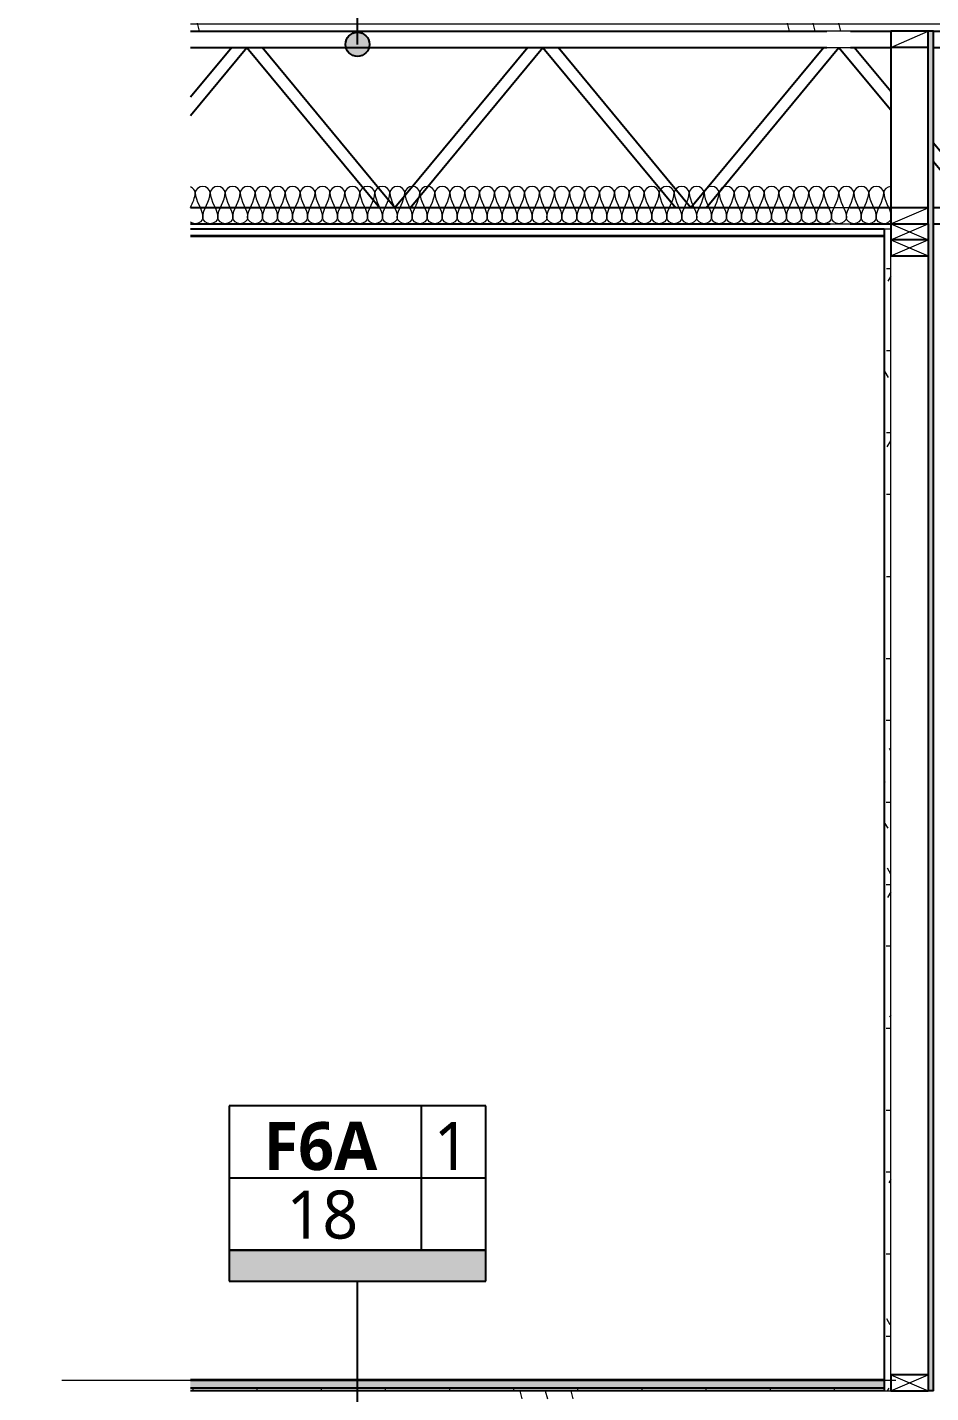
# Model space of a CAD drawing. Header units: inches. Extents: x 6 to 8416, y -388 to 6104.
# Drawn here: x 2181.4 to 2265.9, y 5603.6 to 5731.2 of the extents above; entities that cross this region are included whole.
import ezdxf

# ---------------------------------------------------------------- set-up
doc = ezdxf.new("R2010")
doc.units = ezdxf.units.IN
doc.header["$MEASUREMENT"] = 0
doc.linetypes.add('Center 1_2_', pattern=[42, 24, -6, 6, -6])
for name, color, linetype, lineweight in [('A-DETL', 90, 'Continuous', 13), ('A-DETL-GENF', 92, 'Continuous', 13), ('A-FLOR', 192, 'Continuous', 18), ('A-FLOR-IDEN', 11, 'Continuous', 25), ('A-FLOR-LEVL', 51, 'Continuous', 13), ('A-FLOR-MCUT', 51, 'Continuous', 25), ('A-FLOR-PATT', 8, 'Continuous', 35), ('A-ROOM', 32, 'Continuous', 13)]:
    doc.layers.add(name, color=color, linetype=linetype, lineweight=lineweight)
doc.styles.add('Open Sans_3', font='OpenSans-Regular.ttf', dxfattribs={"height": 4.5})
doc.styles.add('Open Sans_B', font='OpenSans-Bold.ttf', dxfattribs={"height": 4.5})
pattern_1 = [(0, (2370.89, 5497.5), (0, 60), [60, 0, 0, 0]), (284.036, (2411.69, 5509.5), (59.99915, -180.0005), [12.369, -235.017]), (284.036, (2409.29, 5509.5), (59.99915, -180.0005), [12.369, -235.017]), (284.036, (2406.89, 5509.5), (59.99915, -180.0005), [12.369, -235.017]), (284.036, (2375.69, 5521.5), (59.99915, -180.0005), [12.369, -235.017]), (284.036, (2373.29, 5521.5), (59.99915, -180.0005), [12.369, -235.017]), (284.036, (2370.89, 5521.5), (59.99915, -180.0005), [12.369, -235.017]), (284.036, (2393.69, 5533.5), (59.99915, -180.0005), [12.369, -235.017]), (284.036, (2391.29, 5533.5), (59.99915, -180.0005), [12.369, -235.017]), (284.036, (2388.89, 5533.5), (59.99915, -180.0005), [12.369, -235.017]), (284.036, (2411.69, 5545.5), (59.99915, -180.0005), [12.369, -235.017]), (284.036, (2409.29, 5545.5), (59.99915, -180.0005), [12.369, -235.017]), (284.036, (2406.89, 5545.5), (59.99915, -180.0005), [12.369, -235.017]), (284.036, (2375.69, 5557.5), (59.99915, -180.0005), [12.369, -235.017]), (284.036, (2373.29, 5557.5), (59.99915, -180.0005), [12.369, -235.017]), (284.036, (2370.89, 5557.5), (59.99915, -180.0005), [12.369, -235.017]), (0, (2370.89, 5503.5), (0, 60), [60, 0, 0, 0]), (0, (2370.89, 5509.5), (0, 60), [60, 0, 0, 0]), (0, (2370.89, 5515.5), (0, 60), [60, 0, 0, 0]), (0, (2370.89, 5521.5), (0, 60), [60, 0, 0, 0]), (0, (2370.89, 5527.5), (0, 60), [60, 0, 0, 0]), (0, (2370.89, 5533.5), (0, 60), [60, 0, 0, 0]), (0, (2370.89, 5539.5), (0, 60), [60, 0, 0, 0]), (0, (2370.89, 5545.5), (0, 60), [60, 0, 0, 0]), (0, (2370.89, 5551.5), (0, 60), [60, 0, 0, 0])]

# ---------------------------------------------------------------- blocks, each defined once
blk = doc.blocks.new('06 Medium Load Wood Joist-Side-AM - 18_-V53-WALL SECTION - BACK OF HOUSE')
at = {"layer": 'A-DETL-GENF', "lineweight": 25}
for p, q in [((-66.5, 5475.12), (-70.27, 5475.12)), ((-29.81, 5475.12), (-62.5, 5475.12)), ((-71.34, 5473.62), (-66.5, 5467.78)), ((-70.27, 5473.62), (-66.5, 5473.62)), ((-66.5, 5469.49), (-69.92, 5473.62)), ((-62.5, 5473.62), (-29.81, 5473.62)), ((-45.08, 5473.62), (-57.5, 5458.62)), ((-56.08, 5458.62), (-43.66, 5473.62)), ((-43.66, 5473.62), (-31.23, 5458.62)), ((-29.81, 5458.62), (-42.23, 5473.62)), ((-57.5, 5458.62), (-62.5, 5464.66)), ((-62.5, 5462.95), (-58.92, 5458.62)), ((-66.5, 5458.62), (-70.3, 5458.62)), ((-29.81, 5458.62), (-62.5, 5458.62)), ((-70.3, 5457.12), (-66.5, 5457.12)), ((-62.5, 5457.12), (-29.81, 5457.12))]:
    blk.add_line(p, q, dxfattribs=at)
blk = doc.blocks.new('06 Medium Load Wood Joist-Side-AM - 18_-20155751-WALL SECTION - BACK OF HOUSE')
at = {"layer": 'A-DETL-GENF', "lineweight": 25}
for p, q in [((10.58, 5475.12), (-29.81, 5475.12)), ((-17.39, 5473.62), (-29.81, 5458.62)), ((-29.81, 5473.62), (10.58, 5473.62)), ((-28.39, 5458.62), (-15.97, 5473.62)), ((-15.97, 5473.62), (-3.55, 5458.62)), ((-2.12, 5458.62), (-14.55, 5473.62)), ((10.3, 5473.62), (-2.12, 5458.62)), ((-0.7, 5458.62), (11.72, 5473.62)), ((10.9, 5458.62), (-29.81, 5458.62)), ((-29.81, 5457.12), (10.9, 5457.12))]:
    blk.add_line(p, q, dxfattribs=at)
blk = doc.blocks.new('06 Medium Load Wood Joist-Side-AM - 18_-V54-WALL SECTION - BACK OF HOUSE')
at = {"layer": 'A-DETL-GENF', "lineweight": 25}
for p, q in [((-112.87, 5475.12), (-132, 5475.12)), ((-128.14, 5473.62), (-132, 5468.96)), ((-132, 5467.25), (-126.72, 5473.62)), ((-132, 5473.62), (-112.87, 5473.62)), ((-126.72, 5473.62), (-114.3, 5458.62)), ((-112.87, 5458.62), (-125.3, 5473.62)), ((-112.87, 5458.62), (-132, 5458.62)), ((-132, 5457.12), (-112.87, 5457.12))]:
    blk.add_line(p, q, dxfattribs=at)
blk = doc.blocks.new('09 GypsumWallboardTypeX-Section-AM - 5_8_-20156579-WALL SECTION - BACK OF HOUSE')
at = {"layer": 'A-DETL-GENF'}
h = blk.add_hatch(dxfattribs=at)
h.set_pattern_fill('FP_25', color=256, style=0, pattern_type=2)
h.set_pattern_definition([(0, (42.242, 5497.5), (7.68, 1.92), [0.6336, -5.126, 0.6336, -5.126, -30.72]), (0, (42.242, 5497.5), (7.68, 1.92), [-11.52, 0.6336, -10.886, 0.6336, -5.126, -13.44]), (0, (42.242, 5497.5), (7.68, 1.92), [-28.8, 0.6336, -3.206, 0.6336, -8.966]), (120, (45.122, 5498.46), (-5.502769, 5.691075), [0.6336, -5.126, 0.6336, -5.126, -30.72]), (120, (45.122, 5498.46), (-5.502769, 5.691075), [-11.52, 0.6336, -10.886, 0.6336, -5.126, -13.44]), (120, (45.122, 5498.46), (-5.502769, 5.691075), [-28.8, 0.6336, -3.206, 0.6336, -8.966]), (240, (46.082, 5502.3), (-2.177231, -7.611075), [0.6336, -5.126, 0.6336, -5.126, -30.72]), (240, (46.082, 5502.3), (-2.177231, -7.611075), [-11.52, 0.6336, -10.886, 0.6336, -5.126, -13.44]), (240, (46.082, 5502.3), (-2.177231, -7.611075), [-28.8, 0.6336, -3.206, 0.6336, -8.966])])
h.paths.add_polyline_path([(-66.5, 5603.75), (-66.5, 5712.375), (-67.125, 5712.375), (-67.125, 5603.75)])
at = {"layer": 'A-DETL-GENF', "lineweight": 25}
blk.add_line((-67.125, 5712.375), (-67.125, 5603.75), dxfattribs=at)
at = {"layer": 'A-DETL-GENF'}
for p, q in [((-66.5, 5712.375), (-67.125, 5712.375)), ((-66.5, 5605.25), (-66.5, 5709.875)), ((-67.125, 5603.75), (-66.5, 5603.75))]:
    blk.add_line(p, q, dxfattribs=at)
blk = doc.blocks.new('06 Nominal Cut Lumber-Section-AM1 - 2x4 Section-9046868-WALL SECTION - BACK OF HOUSE')
at = {"layer": 'A-DETL-GENF', "lineweight": 25}
blk.add_line((-66.5, 5712.875), (-66.5, 5711.375), dxfattribs=at)
at = {"layer": 'A-DETL-GENF'}
for p, q in [((-66.5, 5711.375), (-63, 5712.875)), ((-66.5, 5712.875), (-63, 5711.375))]:
    blk.add_line(p, q, dxfattribs=at)
blk = doc.blocks.new('06 Nominal Cut Lumber-Section-AM1 - 2x4 Section-V80-WALL SECTION - BACK OF HOUSE')
at = {"layer": 'A-DETL-GENF', "lineweight": 25}
for p, q in [((-63, 5711.375), (-66.5, 5711.375)), ((-66.5, 5711.375), (-66.5, 5709.875)), ((-66.5, 5709.875), (-63, 5709.875))]:
    blk.add_line(p, q, dxfattribs=at)
at = {"layer": 'A-DETL-GENF'}
for p, q in [((-66.5, 5709.875), (-63, 5711.375)), ((-66.5, 5711.375), (-63, 5709.875))]:
    blk.add_line(p, q, dxfattribs=at)
blk = doc.blocks.new('06 Plywood-Wall Sheathing-Section-AM - 1_2_-20171540-WALL SECTION - BACK OF HOUSE')
at = {"layer": 'A-DETL-GENF'}
h = blk.add_hatch(dxfattribs=at)
h.set_pattern_fill('FP_30', color=256, style=0, pattern_type=2)
h.set_pattern_definition([(270, (-63.4, 5730.875), (2, 1e-16), [2, 0, 0, 0]), (270, (-63.4, 5730.875), (2, 1e-16), [-2, 0, 0, 0, 0]), (194.036, (-63, 5729.515), (-6.0000973, -1.9999233), [0.412, -7.834]), (194.036, (-63, 5729.595), (-6.0000973, -1.9999233), [0.412, -7.834]), (194.036, (-63, 5729.675), (-6.0000973, -1.9999233), [0.412, -7.834]), (194.036, (-62.6, 5730.715), (-6.0000973, -1.9999233), [0.412, -7.834]), (194.036, (-62.6, 5730.795), (-6.0000973, -1.9999233), [0.412, -7.834]), (194.036, (-62.6, 5730.875), (-6.0000973, -1.9999233), [0.412, -7.834]), (194.036, (-62.2, 5730.115), (-6.0000973, -1.9999233), [0.412, -7.834]), (194.036, (-62.2, 5730.195), (-6.0000973, -1.9999233), [0.412, -7.834]), (194.036, (-62.2, 5730.275), (-6.0000973, -1.9999233), [0.412, -7.834]), (194.036, (-61.8, 5729.515), (-6.0000973, -1.9999233), [0.412, -7.834]), (194.036, (-61.8, 5729.595), (-6.0000973, -1.9999233), [0.412, -7.834]), (194.036, (-61.8, 5729.675), (-6.0000973, -1.9999233), [0.412, -7.834]), (194.036, (-61.4, 5730.715), (-6.0000973, -1.9999233), [0.412, -7.834]), (194.036, (-61.4, 5730.795), (-6.0000973, -1.9999233), [0.412, -7.834]), (194.036, (-61.4, 5730.875), (-6.0000973, -1.9999233), [0.412, -7.834]), (270, (-63.2, 5730.875), (2, 1e-16), [2, 0, 0, 0]), (270, (-63.2, 5730.875), (2, 1e-16), [-2, 0, 0, 0, 0]), (270, (-63, 5730.875), (2, 1e-16), [2, 0, 0, 0]), (270, (-63, 5730.875), (2, 1e-16), [-2, 0, 0, 0, 0]), (270, (-62.8, 5730.875), (2, 1e-16), [2, 0, 0, 0]), (270, (-62.8, 5730.875), (2, 1e-16), [-2, 0, 0, 0, 0]), (270, (-62.6, 5730.875), (2, 1e-16), [2, 0, 0, 0]), (270, (-62.6, 5730.875), (2, 1e-16), [-2, 0, 0, 0, 0]), (270, (-62.4, 5730.875), (2, 1e-16), [2, 0, 0, 0]), (270, (-62.4, 5730.875), (2, 1e-16), [-2, 0, 0, 0, 0]), (270, (-62.2, 5730.875), (2, 1e-16), [2, 0, 0, 0]), (270, (-62.2, 5730.875), (2, 1e-16), [-2, 0, 0, 0, 0]), (270, (-62, 5730.875), (2, 1e-16), [2, 0, 0, 0]), (270, (-62, 5730.875), (2, 1e-16), [-2, 0, 0, 0, 0]), (270, (-61.8, 5730.875), (2, 1e-16), [2, 0, 0, 0]), (270, (-61.8, 5730.875), (2, 1e-16), [-2, 0, 0, 0, 0]), (270, (-61.6, 5730.875), (2, 1e-16), [2, 0, 0, 0]), (270, (-61.6, 5730.875), (2, 1e-16), [-2, 0, 0, 0, 0])])
h.paths.add_polyline_path([(-62.5, 5603.75), (-62.5, 5730.875), (-63, 5730.875), (-63, 5603.75)])
at = {"layer": 'A-DETL-GENF', "lineweight": 25}
for p, q in [((-62.5, 5730.875), (-63, 5730.875)), ((-62.5, 5603.75), (-62.5, 5730.875)), ((-63, 5712.875), (-63, 5603.75)), ((-62.5, 5603.75), (-63, 5603.75))]:
    blk.add_line(p, q, dxfattribs=at)
blk = doc.blocks.new('06 Nominal Cut Lumber-Blocking-Section-AM1 - 2x4 Blocking-19772213-WALL SECTION - BACK OF HOUSE')
at = {"layer": 'A-DETL-GENF', "lineweight": 25}
for p, q in [((-63, 5730.875), (-66.5, 5730.875)), ((-66.5, 5730.875), (-66.5, 5729.375)), ((-63, 5729.375), (-63, 5730.875))]:
    blk.add_line(p, q, dxfattribs=at)
at = {"layer": 'A-DETL-GENF'}
blk.add_line((-66.5, 5729.375), (-63, 5730.875), dxfattribs=at)
blk = doc.blocks.new('06 Nominal Cut Lumber-Top-AM - 4_ W-20150248-WALL SECTION - BACK OF HOUSE')
at = {"layer": 'A-DETL-GENF', "lineweight": 25}
for p, q in [((-63, 5729.375), (-66.5, 5729.375)), ((-66.5, 5729.375), (-66.5, 5714.375)), ((-63, 5714.375), (-63, 5729.375))]:
    blk.add_line(p, q, dxfattribs=at)
blk = doc.blocks.new('06 Nominal Cut Lumber-Blocking-Section-AM1 - 2x4 Blocking-V81-WALL SECTION - BACK OF HOUSE')
at = {"layer": 'A-DETL-GENF', "lineweight": 25}
for p, q in [((-63, 5714.375), (-66.5, 5714.375)), ((-66.5, 5714.375), (-66.5, 5712.875)), ((-63, 5712.875), (-63, 5714.375)), ((-66.5, 5712.875), (-63, 5712.875))]:
    blk.add_line(p, q, dxfattribs=at)
at = {"layer": 'A-DETL-GENF'}
blk.add_line((-66.5, 5712.875), (-63, 5714.375), dxfattribs=at)
blk = doc.blocks.new('ASM TAG - Floor-AM - Assembly-1637575-WALL SECTION - BACK OF HOUSE')
at = {"layer": 'A-FLOR-IDEN', "lineweight": 13}
blk.add_hatch(color=256, dxfattribs=at).paths.add_polyline_path([(-104.38, 5870.94), (-104.38, 5868.03), (-128.38, 5868.03), (-128.38, 5870.94)])
at = {"layer": 'A-FLOR-IDEN'}
for p, q in [((-110.38, 5884.44), (-128.38, 5884.44)), ((-128.38, 5884.44), (-128.38, 5877.69)), ((-128.38, 5884.44), (-128.38, 5870.94)), ((-104.38, 5884.44), (-128.38, 5884.44)), ((-104.38, 5884.44), (-110.38, 5884.44)), ((-110.38, 5870.94), (-110.38, 5884.44)), ((-104.38, 5877.69), (-104.38, 5884.44)), ((-104.38, 5870.94), (-104.38, 5884.44)), ((-128.38, 5877.69), (-128.38, 5870.94)), ((-128.38, 5877.69), (-104.38, 5877.69)), ((-104.38, 5870.94), (-104.38, 5877.69)), ((-104.38, 5870.94), (-128.38, 5870.94)), ((-128.38, 5870.94), (-128.38, 5868.03)), ((-128.38, 5870.94), (-110.38, 5870.94)), ((-128.38, 5870.94), (-104.38, 5870.94)), ((-110.38, 5870.94), (-104.38, 5870.94)), ((-104.38, 5868.03), (-104.38, 5870.94)), ((-128.38, 5868.03), (-104.38, 5868.03))]:
    blk.add_line(p, q, dxfattribs=at)
at = {"layer": 'A-FLOR-IDEN', "lineweight": 13}
for p, q in [((-110.38, 5877.69), (-110.38, 5884.44)), ((-110.38, 5884.44), (-110.38, 5877.69)), ((-128.38, 5877.69), (-110.38, 5877.69)), ((-110.38, 5877.69), (-128.38, 5877.69)), ((-110.38, 5870.94), (-110.38, 5877.69)), ((-110.38, 5877.69), (-104.38, 5877.69)), ((-104.38, 5877.69), (-110.38, 5877.69)), ((-110.38, 5877.69), (-110.38, 5870.94))]:
    blk.add_line(p, q, dxfattribs=at)

msp = doc.modelspace()

# ---------------------------------------------------------------- hatches: boundary and pattern name
at = {"layer": 'A-FLOR-IDEN'}
h = msp.add_hatch(color=256, dxfattribs=at)
edge = h.paths.add_edge_path()
edge.add_arc((2212.2672817, 5729.65762956), 1.125, 0, 360)
at = {"layer": 'A-FLOR-PATT', "lineweight": 13}
h = msp.add_hatch(dxfattribs=at)
h.set_pattern_fill('FP_23', color=256, style=0, pattern_type=2)
h.set_pattern_definition(pattern_1)
h.paths.add_polyline_path([(2381.89750214, 5730.875), (2388.64750214, 5730.875), (2388.64750214, 5731.625), (2196.64750214, 5731.625), (2196.64750214, 5730.875), (2360.12950214, 5730.875)])
h = msp.add_hatch(dxfattribs=at)
h.set_pattern_fill('FP_21', color=256, style=0, pattern_type=2)
h.set_pattern_definition([(50, (2370.8895, 5497.5), (6.886, -0.6021), [0.72, -7.92]), (355, (2370.8895, 5497.5), (-1.33176, 7.22055), [0.576, -6.336]), (100.451, (2371.4635, 5497.45), (5.55363, 6.6182), [0.6119, -6.731]), (46.184, (2370.8895, 5499.42), (10.24564, -1.58893), [1.08, -11.88]), (96.636, (2371.744, 5499.288), (8.97244, 9.3515), [0.91786, -10.096]), (351.184, (2370.89, 5499.42), (8.9732, 9.35123), [0.864, -9.504]), (21, (2371.8495, 5498.94), (5.73073, -3.865), [0.72, -7.92]), (326, (2371.8495, 5498.94), (2.3358, 6.96088), [0.576, -6.336]), (71.451, (2372.3275, 5498.618), (8.06588, 3.09595), [0.6119, -6.731]), (37.5, (2370.8895, 5497.5), (0.116866, 3.195478), [0.06336, -6.196, 0.06336, -6.369, -6.36]), (37.5, (2370.8895, 5497.5), (0.116866, 3.195478), [-12.691, 0.06336, -6.297]), (7.5, (2370.8895, 5497.5), (2.52543, 3.786025), [0.06336, -3.604, 0.06336, -6.052, -2.424]), (7.5, (2370.8895, 5497.5), (2.52543, 3.786025), [-9.782, 0.06336, -2.361]), (327.5, (2368.7485, 5497.5), (5.12437, -0.216176), [0.06336, -2.337, 0.06336, -7.425, -9.936]), (327.5, (2368.7485, 5497.5), (5.12437, -0.216176), [-9.888, 0.06336, -9.873]), (317.5, (2367.7885, 5497.5), (5.59833, 0.96141), [0.06336, -3.057, 0.06336, -4.909, -7.056]), (317.5, (2367.7885, 5497.5), (5.59833, 0.96141), [-8.093, 0.06336, -6.993])])
h.paths.add_polyline_path([(2383.14750214, 5604), (2383.14750214, 5604.75), (2266.77250214, 5604.75), (2266.77250214, 5604), (2360.12950214, 5604)])
h.paths.add_polyline_path([(2261.52250214, 5604), (2261.52250214, 5604.75), (2196.64750214, 5604.75), (2196.64750214, 5604)])
h = msp.add_hatch(dxfattribs=at)
h.set_pattern_fill('FP_22', color=256, style=0, pattern_type=2)
h.set_pattern_definition([(0, (2370.8895, 5497.5), (0, 6), []), (90, (2370.8895, 5497.5), (-6, 4e-16), [])])
h.paths.add_polyline_path([(2383.14750214, 5603.75), (2383.14750214, 5604), (2266.77250214, 5604), (2266.77250214, 5603.75), (2360.12950214, 5603.75)])
h.paths.add_polyline_path([(2261.52250214, 5603.75), (2261.52250214, 5604), (2196.64750214, 5604), (2196.64750214, 5603.75)])
h = msp.add_hatch(dxfattribs=at)
h.set_pattern_fill('FP_23', color=256, style=0, pattern_type=2)
h.set_pattern_definition(pattern_1)
h.paths.add_polyline_path([(2381.89750214, 5603), (2388.64750214, 5603), (2388.64750214, 5603.75), (2196.64750214, 5603.75), (2196.64750214, 5603), (2360.12950214, 5603)])

# ---------------------------------------------------------------- linework, layer by layer
at = {"layer": 'A-DETL', "lineweight": 18}
for p, q in [((2258.37391533, 5730.875), (2256.16094373, 5730.875)), ((2256.16094373, 5729.375), (2258.37391533, 5729.375)), ((2258.34497361, 5714.375), (2256.48793451, 5714.375)), ((2256.48793451, 5712.875), (2258.34497361, 5712.875))]:
    msp.add_line(p, q, dxfattribs=at)
at = {"layer": 'A-DETL'}
for points in [[(2197.09750214, 5715.79166667), (2197.09750214, 5715.99522771), (2196.90570757, 5716.21707028), (2196.66409623, 5716.31857992)], [(2198.49750214, 5715.79166667), (2198.49750214, 5716.06665264), (2197.79750214, 5716.68334736), (2197.09750214, 5716.06665264), (2197.09750214, 5715.79166667)], [(2199.89750214, 5715.79166667), (2199.89750214, 5716.06665264), (2199.19750214, 5716.68334736), (2198.49750214, 5716.06665264), (2198.49750214, 5715.79166667)], [(2201.29750214, 5715.79166667), (2201.29750214, 5716.06665264), (2200.59750214, 5716.68334736), (2199.89750214, 5716.06665264), (2199.89750214, 5715.79166667)], [(2202.69750214, 5715.79166667), (2202.69750214, 5716.06665264), (2201.99750214, 5716.68334736), (2201.29750214, 5716.06665264), (2201.29750214, 5715.79166667)], [(2204.09750214, 5715.79166667), (2204.09750214, 5716.06665264), (2203.39750214, 5716.68334736), (2202.69750214, 5716.06665264), (2202.69750214, 5715.79166667)], [(2205.49750214, 5715.79166667), (2205.49750214, 5716.06665264), (2204.79750214, 5716.68334736), (2204.09750214, 5716.06665264), (2204.09750214, 5715.79166667)], [(2206.89750214, 5715.79166667), (2206.89750214, 5716.06665264), (2206.19750214, 5716.68334736), (2205.49750214, 5716.06665264), (2205.49750214, 5715.79166667)], [(2208.29750214, 5715.79166667), (2208.29750214, 5716.06665264), (2207.59750214, 5716.68334736), (2206.89750214, 5716.06665264), (2206.89750214, 5715.79166667)], [(2209.69750214, 5715.79166667), (2209.69750214, 5716.06665264), (2208.99750214, 5716.68334736), (2208.29750214, 5716.06665264), (2208.29750214, 5715.79166667)], [(2211.09750214, 5715.79166667), (2211.09750214, 5716.06665264), (2210.39750214, 5716.68334736), (2209.69750214, 5716.06665264), (2209.69750214, 5715.79166667)], [(2212.49750214, 5715.79166667), (2212.49750214, 5716.06665264), (2211.79750214, 5716.68334736), (2211.09750214, 5716.06665264), (2211.09750214, 5715.79166667)], [(2213.89750214, 5715.79166667), (2213.89750214, 5716.06665264), (2213.19750214, 5716.68334736), (2212.49750214, 5716.06665264), (2212.49750214, 5715.79166667)], [(2215.29750214, 5715.79166667), (2215.29750214, 5716.06665264), (2214.59750214, 5716.68334736), (2213.89750214, 5716.06665264), (2213.89750214, 5715.79166667)], [(2216.69750214, 5715.79166667), (2216.69750214, 5716.06665264), (2215.99750214, 5716.68334736), (2215.29750214, 5716.06665264), (2215.29750214, 5715.79166667)], [(2218.09750214, 5715.79166667), (2218.09750214, 5716.06665264), (2217.39750214, 5716.68334736), (2216.69750214, 5716.06665264), (2216.69750214, 5715.79166667)], [(2219.49750214, 5715.79166667), (2219.49750214, 5716.06665264), (2218.79750214, 5716.68334736), (2218.09750214, 5716.06665264), (2218.09750214, 5715.79166667)], [(2220.89750214, 5715.79166667), (2220.89750214, 5716.06665264), (2220.19750214, 5716.68334736), (2219.49750214, 5716.06665264), (2219.49750214, 5715.79166667)], [(2222.29750214, 5715.79166667), (2222.29750214, 5716.06665264), (2221.59750214, 5716.68334736), (2220.89750214, 5716.06665264), (2220.89750214, 5715.79166667)], [(2223.69750214, 5715.79166667), (2223.69750214, 5716.06665264), (2222.99750214, 5716.68334736), (2222.29750214, 5716.06665264), (2222.29750214, 5715.79166667)], [(2225.09750214, 5715.79166667), (2225.09750214, 5716.06665264), (2224.39750214, 5716.68334736), (2223.69750214, 5716.06665264), (2223.69750214, 5715.79166667)], [(2226.49750214, 5715.79166667), (2226.49750214, 5716.06665264), (2225.79750214, 5716.68334736), (2225.09750214, 5716.06665264), (2225.09750214, 5715.79166667)], [(2227.89750214, 5715.79166667), (2227.89750214, 5716.06665264), (2227.19750214, 5716.68334736), (2226.49750214, 5716.06665264), (2226.49750214, 5715.79166667)], [(2229.29750214, 5715.79166667), (2229.29750214, 5716.06665264), (2228.59750214, 5716.68334736), (2227.89750214, 5716.06665264), (2227.89750214, 5715.79166667)], [(2230.69750214, 5715.79166667), (2230.69750214, 5716.06665264), (2229.99750214, 5716.68334736), (2229.29750214, 5716.06665264), (2229.29750214, 5715.79166667)], [(2232.09750214, 5715.79166667), (2232.09750214, 5716.06665264), (2231.39750214, 5716.68334736), (2230.69750214, 5716.06665264), (2230.69750214, 5715.79166667)], [(2233.49750214, 5715.79166667), (2233.49750214, 5716.06665264), (2232.79750214, 5716.68334736), (2232.09750214, 5716.06665264), (2232.09750214, 5715.79166667)], [(2234.89750214, 5715.79166667), (2234.89750214, 5716.06665264), (2234.19750214, 5716.68334736), (2233.49750214, 5716.06665264), (2233.49750214, 5715.79166667)], [(2236.29750214, 5715.79166667), (2236.29750214, 5716.06665264), (2235.59750214, 5716.68334736), (2234.89750214, 5716.06665264), (2234.89750214, 5715.79166667)], [(2237.69750214, 5715.79166667), (2237.69750214, 5716.06665264), (2236.99750214, 5716.68334736), (2236.29750214, 5716.06665264), (2236.29750214, 5715.79166667)], [(2239.09750214, 5715.79166667), (2239.09750214, 5716.06665264), (2238.39750214, 5716.68334736), (2237.69750214, 5716.06665264), (2237.69750214, 5715.79166667)], [(2240.49750214, 5715.79166667), (2240.49750214, 5716.06665264), (2239.79750214, 5716.68334736), (2239.09750214, 5716.06665264), (2239.09750214, 5715.79166667)], [(2241.89750214, 5715.79166667), (2241.89750214, 5716.06665264), (2241.19750214, 5716.68334736), (2240.49750214, 5716.06665264), (2240.49750214, 5715.79166667)], [(2243.29750214, 5715.79166667), (2243.29750214, 5716.06665264), (2242.59750214, 5716.68334736), (2241.89750214, 5716.06665264), (2241.89750214, 5715.79166667)], [(2244.69750214, 5715.79166667), (2244.69750214, 5716.06665264), (2243.99750214, 5716.68334736), (2243.29750214, 5716.06665264), (2243.29750214, 5715.79166667)], [(2246.09750214, 5715.79166667), (2246.09750214, 5716.06665264), (2245.39750214, 5716.68334736), (2244.69750214, 5716.06665264), (2244.69750214, 5715.79166667)], [(2247.49750214, 5715.79166667), (2247.49750214, 5716.06665264), (2246.79750214, 5716.68334736), (2246.09750214, 5716.06665264), (2246.09750214, 5715.79166667)], [(2248.89750214, 5715.79166667), (2248.89750214, 5716.06665264), (2248.19750214, 5716.68334736), (2247.49750214, 5716.06665264), (2247.49750214, 5715.79166667)], [(2250.29750214, 5715.79166667), (2250.29750214, 5716.06665264), (2249.59750214, 5716.68334736), (2248.89750214, 5716.06665264), (2248.89750214, 5715.79166667)], [(2251.69750214, 5715.79166667), (2251.69750214, 5716.06665264), (2250.99750214, 5716.68334736), (2250.29750214, 5716.06665264), (2250.29750214, 5715.79166667)], [(2253.09750214, 5715.79166667), (2253.09750214, 5716.06665264), (2252.39750214, 5716.68334736), (2251.69750214, 5716.06665264), (2251.69750214, 5715.79166667)], [(2254.49750214, 5715.79166667), (2254.49750214, 5716.06665264), (2253.79750214, 5716.68334736), (2253.09750214, 5716.06665264), (2253.09750214, 5715.79166667)], [(2255.89750214, 5715.79166667), (2255.89750214, 5716.06665264), (2255.19750214, 5716.68334736), (2254.49750214, 5716.06665264), (2254.49750214, 5715.79166667)], [(2257.29750214, 5715.79166667), (2257.29750214, 5716.06665264), (2256.59750214, 5716.68334736), (2255.89750214, 5716.06665264), (2255.89750214, 5715.79166667)], [(2258.69750214, 5715.79166667), (2258.69750214, 5716.06665264), (2257.99750214, 5716.68334736), (2257.29750214, 5716.06665264), (2257.29750214, 5715.79166667)], [(2260.09750214, 5715.79166667), (2260.09750214, 5716.06665264), (2259.39750214, 5716.68334736), (2258.69750214, 5716.06665264), (2258.69750214, 5715.79166667)], [(2261.49750214, 5715.79166667), (2261.49750214, 5716.06665264), (2260.79750214, 5716.68334736), (2260.09750214, 5716.06665264), (2260.09750214, 5715.79166667)], [(2262.14300575, 5716.37255158), (2261.81208302, 5716.34305394), (2261.49750214, 5716.05236765), (2261.49750214, 5715.79166667)], [(2196.64501034, 5714.39764295), (2196.84642437, 5714.85712827), (2197.09750214, 5715.31151868), (2197.09750214, 5715.79166667)], [(2197.09750214, 5715.79166667), (2197.09750214, 5714.98995168), (2197.79750214, 5714.26004832), (2197.79750214, 5713.45833333)], [(2197.79750214, 5713.45833333), (2197.79750214, 5714.26004832), (2198.49750214, 5714.98995168), (2198.49750214, 5715.79166667)], [(2198.49750214, 5715.79166667), (2198.49750214, 5714.98995168), (2199.19750214, 5714.26004832), (2199.19750214, 5713.45833333)], [(2199.19750214, 5713.45833333), (2199.19750214, 5714.26004832), (2199.89750214, 5714.98995168), (2199.89750214, 5715.79166667)], [(2199.89750214, 5715.79166667), (2199.89750214, 5714.98995168), (2200.59750214, 5714.26004832), (2200.59750214, 5713.45833333)], [(2200.59750214, 5713.45833333), (2200.59750214, 5714.26004832), (2201.29750214, 5714.98995168), (2201.29750214, 5715.79166667)], [(2201.29750214, 5715.79166667), (2201.29750214, 5714.98995168), (2201.99750214, 5714.26004832), (2201.99750214, 5713.45833333)], [(2201.99750214, 5713.45833333), (2201.99750214, 5714.26004832), (2202.69750214, 5714.98995168), (2202.69750214, 5715.79166667)], [(2202.69750214, 5715.79166667), (2202.69750214, 5714.98995168), (2203.39750214, 5714.26004832), (2203.39750214, 5713.45833333)], [(2203.39750214, 5713.45833333), (2203.39750214, 5714.26004832), (2204.09750214, 5714.98995168), (2204.09750214, 5715.79166667)], [(2204.09750214, 5715.79166667), (2204.09750214, 5714.98995168), (2204.79750214, 5714.26004832), (2204.79750214, 5713.45833333)], [(2204.79750214, 5713.45833333), (2204.79750214, 5714.26004832), (2205.49750214, 5714.98995168), (2205.49750214, 5715.79166667)], [(2205.49750214, 5715.79166667), (2205.49750214, 5714.98995168), (2206.19750214, 5714.26004832), (2206.19750214, 5713.45833333)], [(2206.19750214, 5713.45833333), (2206.19750214, 5714.26004832), (2206.89750214, 5714.98995168), (2206.89750214, 5715.79166667)], [(2206.89750214, 5715.79166667), (2206.89750214, 5714.98995168), (2207.59750214, 5714.26004832), (2207.59750214, 5713.45833333)], [(2207.59750214, 5713.45833333), (2207.59750214, 5714.26004832), (2208.29750214, 5714.98995168), (2208.29750214, 5715.79166667)], [(2208.29750214, 5715.79166667), (2208.29750214, 5714.98995168), (2208.99750214, 5714.26004832), (2208.99750214, 5713.45833333)], [(2208.99750214, 5713.45833333), (2208.99750214, 5714.26004832), (2209.69750214, 5714.98995168), (2209.69750214, 5715.79166667)], [(2209.69750214, 5715.79166667), (2209.69750214, 5714.98995168), (2210.39750214, 5714.26004832), (2210.39750214, 5713.45833333)], [(2210.39750214, 5713.45833333), (2210.39750214, 5714.26004832), (2211.09750214, 5714.98995168), (2211.09750214, 5715.79166667)], [(2211.09750214, 5715.79166667), (2211.09750214, 5714.98995168), (2211.79750214, 5714.26004832), (2211.79750214, 5713.45833333)], [(2211.79750214, 5713.45833333), (2211.79750214, 5714.26004832), (2212.49750214, 5714.98995168), (2212.49750214, 5715.79166667)], [(2212.49750214, 5715.79166667), (2212.49750214, 5714.98995168), (2213.19750214, 5714.26004832), (2213.19750214, 5713.45833333)], [(2213.19750214, 5713.45833333), (2213.19750214, 5714.26004832), (2213.89750214, 5714.98995168), (2213.89750214, 5715.79166667)], [(2213.89750214, 5715.79166667), (2213.89750214, 5714.98995168), (2214.59750214, 5714.26004832), (2214.59750214, 5713.45833333)], [(2214.59750214, 5713.45833333), (2214.59750214, 5714.26004832), (2215.29750214, 5714.98995168), (2215.29750214, 5715.79166667)], [(2215.29750214, 5715.79166667), (2215.29750214, 5714.98995168), (2215.99750214, 5714.26004832), (2215.99750214, 5713.45833333)], [(2215.99750214, 5713.45833333), (2215.99750214, 5714.26004832), (2216.69750214, 5714.98995168), (2216.69750214, 5715.79166667)], [(2216.69750214, 5715.79166667), (2216.69750214, 5714.98995168), (2217.39750214, 5714.26004832), (2217.39750214, 5713.45833333)], [(2217.39750214, 5713.45833333), (2217.39750214, 5714.26004832), (2218.09750214, 5714.98995168), (2218.09750214, 5715.79166667)], [(2218.09750214, 5715.79166667), (2218.09750214, 5714.98995168), (2218.79750214, 5714.26004832), (2218.79750214, 5713.45833333)], [(2218.79750214, 5713.45833333), (2218.79750214, 5714.26004832), (2219.49750214, 5714.98995168), (2219.49750214, 5715.79166667)], [(2219.49750214, 5715.79166667), (2219.49750214, 5714.98995168), (2220.19750214, 5714.26004832), (2220.19750214, 5713.45833333)], [(2220.19750214, 5713.45833333), (2220.19750214, 5714.26004832), (2220.89750214, 5714.98995168), (2220.89750214, 5715.79166667)], [(2220.89750214, 5715.79166667), (2220.89750214, 5714.98995168), (2221.59750214, 5714.26004832), (2221.59750214, 5713.45833333)], [(2221.59750214, 5713.45833333), (2221.59750214, 5714.26004832), (2222.29750214, 5714.98995168), (2222.29750214, 5715.79166667)], [(2222.29750214, 5715.79166667), (2222.29750214, 5714.98995168), (2222.99750214, 5714.26004832), (2222.99750214, 5713.45833333)], [(2222.99750214, 5713.45833333), (2222.99750214, 5714.26004832), (2223.69750214, 5714.98995168), (2223.69750214, 5715.79166667)], [(2223.69750214, 5715.79166667), (2223.69750214, 5714.98995168), (2224.39750214, 5714.26004832), (2224.39750214, 5713.45833333)], [(2224.39750214, 5713.45833333), (2224.39750214, 5714.26004832), (2225.09750214, 5714.98995168), (2225.09750214, 5715.79166667)], [(2225.09750214, 5715.79166667), (2225.09750214, 5714.98995168), (2225.79750214, 5714.26004832), (2225.79750214, 5713.45833333)], [(2225.79750214, 5713.45833333), (2225.79750214, 5714.26004832), (2226.49750214, 5714.98995168), (2226.49750214, 5715.79166667)], [(2226.49750214, 5715.79166667), (2226.49750214, 5714.98995168), (2227.19750214, 5714.26004832), (2227.19750214, 5713.45833333)], [(2227.19750214, 5713.45833333), (2227.19750214, 5714.26004832), (2227.89750214, 5714.98995168), (2227.89750214, 5715.79166667)], [(2227.89750214, 5715.79166667), (2227.89750214, 5714.98995168), (2228.59750214, 5714.26004832), (2228.59750214, 5713.45833333)], [(2228.59750214, 5713.45833333), (2228.59750214, 5714.26004832), (2229.29750214, 5714.98995168), (2229.29750214, 5715.79166667)], [(2229.29750214, 5715.79166667), (2229.29750214, 5714.98995168), (2229.99750214, 5714.26004832), (2229.99750214, 5713.45833333)], [(2229.99750214, 5713.45833333), (2229.99750214, 5714.26004832), (2230.69750214, 5714.98995168), (2230.69750214, 5715.79166667)], [(2230.69750214, 5715.79166667), (2230.69750214, 5714.98995168), (2231.39750214, 5714.26004832), (2231.39750214, 5713.45833333)], [(2231.39750214, 5713.45833333), (2231.39750214, 5714.26004832), (2232.09750214, 5714.98995168), (2232.09750214, 5715.79166667)], [(2232.09750214, 5715.79166667), (2232.09750214, 5714.98995168), (2232.79750214, 5714.26004832), (2232.79750214, 5713.45833333)], [(2232.79750214, 5713.45833333), (2232.79750214, 5714.26004832), (2233.49750214, 5714.98995168), (2233.49750214, 5715.79166667)], [(2233.49750214, 5715.79166667), (2233.49750214, 5714.98995168), (2234.19750214, 5714.26004832), (2234.19750214, 5713.45833333)], [(2234.19750214, 5713.45833333), (2234.19750214, 5714.26004832), (2234.89750214, 5714.98995168), (2234.89750214, 5715.79166667)], [(2234.89750214, 5715.79166667), (2234.89750214, 5714.98995168), (2235.59750214, 5714.26004832), (2235.59750214, 5713.45833333)], [(2235.59750214, 5713.45833333), (2235.59750214, 5714.26004832), (2236.29750214, 5714.98995168), (2236.29750214, 5715.79166667)], [(2236.29750214, 5715.79166667), (2236.29750214, 5714.98995168), (2236.99750214, 5714.26004832), (2236.99750214, 5713.45833333)], [(2236.99750214, 5713.45833333), (2236.99750214, 5714.26004832), (2237.69750214, 5714.98995168), (2237.69750214, 5715.79166667)], [(2237.69750214, 5715.79166667), (2237.69750214, 5714.98995168), (2238.39750214, 5714.26004832), (2238.39750214, 5713.45833333)], [(2238.39750214, 5713.45833333), (2238.39750214, 5714.26004832), (2239.09750214, 5714.98995168), (2239.09750214, 5715.79166667)], [(2239.09750214, 5715.79166667), (2239.09750214, 5714.98995168), (2239.79750214, 5714.26004832), (2239.79750214, 5713.45833333)], [(2239.79750214, 5713.45833333), (2239.79750214, 5714.26004832), (2240.49750214, 5714.98995168), (2240.49750214, 5715.79166667)], [(2240.49750214, 5715.79166667), (2240.49750214, 5714.98995168), (2241.19750214, 5714.26004832), (2241.19750214, 5713.45833333)], [(2241.19750214, 5713.45833333), (2241.19750214, 5714.26004832), (2241.89750214, 5714.98995168), (2241.89750214, 5715.79166667)], [(2241.89750214, 5715.79166667), (2241.89750214, 5714.98995168), (2242.59750214, 5714.26004832), (2242.59750214, 5713.45833333)], [(2242.59750214, 5713.45833333), (2242.59750214, 5714.26004832), (2243.29750214, 5714.98995168), (2243.29750214, 5715.79166667)], [(2243.29750214, 5715.79166667), (2243.29750214, 5714.98995168), (2243.99750214, 5714.26004832), (2243.99750214, 5713.45833333)], [(2243.99750214, 5713.45833333), (2243.99750214, 5714.26004832), (2244.69750214, 5714.98995168), (2244.69750214, 5715.79166667)], [(2244.69750214, 5715.79166667), (2244.69750214, 5714.98995168), (2245.39750214, 5714.26004832), (2245.39750214, 5713.45833333)], [(2245.39750214, 5713.45833333), (2245.39750214, 5714.26004832), (2246.09750214, 5714.98995168), (2246.09750214, 5715.79166667)], [(2246.09750214, 5715.79166667), (2246.09750214, 5714.98995168), (2246.79750214, 5714.26004832), (2246.79750214, 5713.45833333)], [(2246.79750214, 5713.45833333), (2246.79750214, 5714.26004832), (2247.49750214, 5714.98995168), (2247.49750214, 5715.79166667)], [(2247.49750214, 5715.79166667), (2247.49750214, 5714.98995168), (2248.19750214, 5714.26004832), (2248.19750214, 5713.45833333)], [(2248.19750214, 5713.45833333), (2248.19750214, 5714.26004832), (2248.89750214, 5714.98995168), (2248.89750214, 5715.79166667)], [(2248.89750214, 5715.79166667), (2248.89750214, 5714.98995168), (2249.59750214, 5714.26004832), (2249.59750214, 5713.45833333)], [(2249.59750214, 5713.45833333), (2249.59750214, 5714.26004832), (2250.29750214, 5714.98995168), (2250.29750214, 5715.79166667)], [(2250.29750214, 5715.79166667), (2250.29750214, 5714.98995168), (2250.99750214, 5714.26004832), (2250.99750214, 5713.45833333)], [(2250.99750214, 5713.45833333), (2250.99750214, 5714.26004832), (2251.69750214, 5714.98995168), (2251.69750214, 5715.79166667)], [(2251.69750214, 5715.79166667), (2251.69750214, 5714.98995168), (2252.39750214, 5714.26004832), (2252.39750214, 5713.45833333)], [(2252.39750214, 5713.45833333), (2252.39750214, 5714.26004832), (2253.09750214, 5714.98995168), (2253.09750214, 5715.79166667)], [(2253.09750214, 5715.79166667), (2253.09750214, 5714.98995168), (2253.79750214, 5714.26004832), (2253.79750214, 5713.45833333)], [(2253.79750214, 5713.45833333), (2253.79750214, 5714.26004832), (2254.49750214, 5714.98995168), (2254.49750214, 5715.79166667)], [(2254.49750214, 5715.79166667), (2254.49750214, 5714.98995168), (2255.19750214, 5714.26004832), (2255.19750214, 5713.45833333)], [(2255.19750214, 5713.45833333), (2255.19750214, 5714.26004832), (2255.89750214, 5714.98995168), (2255.89750214, 5715.79166667)], [(2255.89750214, 5715.79166667), (2255.89750214, 5714.98995168), (2256.59750214, 5714.26004832), (2256.59750214, 5713.45833333)], [(2256.59750214, 5713.45833333), (2256.59750214, 5714.26004832), (2257.29750214, 5714.98995168), (2257.29750214, 5715.79166667)], [(2257.29750214, 5715.79166667), (2257.29750214, 5714.98995168), (2257.99750214, 5714.26004832), (2257.99750214, 5713.45833333)], [(2257.99750214, 5713.45833333), (2257.99750214, 5714.26004832), (2258.69750214, 5714.98995168), (2258.69750214, 5715.79166667)], [(2258.69750214, 5715.79166667), (2258.69750214, 5714.98995168), (2259.39750214, 5714.26004832), (2259.39750214, 5713.45833333)], [(2259.39750214, 5713.45833333), (2259.39750214, 5714.26004832), (2260.09750214, 5714.98995168), (2260.09750214, 5715.79166667)], [(2260.09750214, 5715.79166667), (2260.09750214, 5714.98995168), (2260.79750214, 5714.26004832), (2260.79750214, 5713.45833333)], [(2260.79750214, 5713.45833333), (2260.79750214, 5714.26004832), (2261.49750214, 5714.98995168), (2261.49750214, 5715.79166667)], [(2261.49750214, 5715.79166667), (2261.49750214, 5715.06357857), (2262.0748345, 5714.39471786), (2262.18087514, 5713.67750826)], [(2199.19750214, 5713.45833333), (2199.19750214, 5713.18334736), (2198.49750214, 5712.56665264), (2197.79750214, 5713.18334736), (2197.79750214, 5713.45833333)], [(2200.59750214, 5713.45833333), (2200.59750214, 5713.18334736), (2199.89750214, 5712.56665264), (2199.19750214, 5713.18334736), (2199.19750214, 5713.45833333)], [(2201.99750214, 5713.45833333), (2201.99750214, 5713.18334736), (2201.29750214, 5712.56665264), (2200.59750214, 5713.18334736), (2200.59750214, 5713.45833333)], [(2203.39750214, 5713.45833333), (2203.39750214, 5713.18334736), (2202.69750214, 5712.56665264), (2201.99750214, 5713.18334736), (2201.99750214, 5713.45833333)], [(2204.79750214, 5713.45833333), (2204.79750214, 5713.18334736), (2204.09750214, 5712.56665264), (2203.39750214, 5713.18334736), (2203.39750214, 5713.45833333)], [(2206.19750214, 5713.45833333), (2206.19750214, 5713.18334736), (2205.49750214, 5712.56665264), (2204.79750214, 5713.18334736), (2204.79750214, 5713.45833333)], [(2207.59750214, 5713.45833333), (2207.59750214, 5713.18334736), (2206.89750214, 5712.56665264), (2206.19750214, 5713.18334736), (2206.19750214, 5713.45833333)], [(2208.99750214, 5713.45833333), (2208.99750214, 5713.18334736), (2208.29750214, 5712.56665264), (2207.59750214, 5713.18334736), (2207.59750214, 5713.45833333)], [(2210.39750214, 5713.45833333), (2210.39750214, 5713.18334736), (2209.69750214, 5712.56665264), (2208.99750214, 5713.18334736), (2208.99750214, 5713.45833333)], [(2211.79750214, 5713.45833333), (2211.79750214, 5713.18334736), (2211.09750214, 5712.56665264), (2210.39750214, 5713.18334736), (2210.39750214, 5713.45833333)], [(2213.19750214, 5713.45833333), (2213.19750214, 5713.18334736), (2212.49750214, 5712.56665264), (2211.79750214, 5713.18334736), (2211.79750214, 5713.45833333)], [(2214.59750214, 5713.45833333), (2214.59750214, 5713.18334736), (2213.89750214, 5712.56665264), (2213.19750214, 5713.18334736), (2213.19750214, 5713.45833333)], [(2215.99750214, 5713.45833333), (2215.99750214, 5713.18334736), (2215.29750214, 5712.56665264), (2214.59750214, 5713.18334736), (2214.59750214, 5713.45833333)], [(2217.39750214, 5713.45833333), (2217.39750214, 5713.18334736), (2216.69750214, 5712.56665264), (2215.99750214, 5713.18334736), (2215.99750214, 5713.45833333)], [(2218.79750214, 5713.45833333), (2218.79750214, 5713.18334736), (2218.09750214, 5712.56665264), (2217.39750214, 5713.18334736), (2217.39750214, 5713.45833333)], [(2220.19750214, 5713.45833333), (2220.19750214, 5713.18334736), (2219.49750214, 5712.56665264), (2218.79750214, 5713.18334736), (2218.79750214, 5713.45833333)], [(2221.59750214, 5713.45833333), (2221.59750214, 5713.18334736), (2220.89750214, 5712.56665264), (2220.19750214, 5713.18334736), (2220.19750214, 5713.45833333)], [(2222.99750214, 5713.45833333), (2222.99750214, 5713.18334736), (2222.29750214, 5712.56665264), (2221.59750214, 5713.18334736), (2221.59750214, 5713.45833333)], [(2224.39750214, 5713.45833333), (2224.39750214, 5713.18334736), (2223.69750214, 5712.56665264), (2222.99750214, 5713.18334736), (2222.99750214, 5713.45833333)], [(2225.79750214, 5713.45833333), (2225.79750214, 5713.18334736), (2225.09750214, 5712.56665264), (2224.39750214, 5713.18334736), (2224.39750214, 5713.45833333)], [(2227.19750214, 5713.45833333), (2227.19750214, 5713.18334736), (2226.49750214, 5712.56665264), (2225.79750214, 5713.18334736), (2225.79750214, 5713.45833333)], [(2228.59750214, 5713.45833333), (2228.59750214, 5713.18334736), (2227.89750214, 5712.56665264), (2227.19750214, 5713.18334736), (2227.19750214, 5713.45833333)], [(2229.99750214, 5713.45833333), (2229.99750214, 5713.18334736), (2229.29750214, 5712.56665264), (2228.59750214, 5713.18334736), (2228.59750214, 5713.45833333)], [(2231.39750214, 5713.45833333), (2231.39750214, 5713.18334736), (2230.69750214, 5712.56665264), (2229.99750214, 5713.18334736), (2229.99750214, 5713.45833333)], [(2232.79750214, 5713.45833333), (2232.79750214, 5713.18334736), (2232.09750214, 5712.56665264), (2231.39750214, 5713.18334736), (2231.39750214, 5713.45833333)], [(2234.19750214, 5713.45833333), (2234.19750214, 5713.18334736), (2233.49750214, 5712.56665264), (2232.79750214, 5713.18334736), (2232.79750214, 5713.45833333)], [(2235.59750214, 5713.45833333), (2235.59750214, 5713.18334736), (2234.89750214, 5712.56665264), (2234.19750214, 5713.18334736), (2234.19750214, 5713.45833333)], [(2236.99750214, 5713.45833333), (2236.99750214, 5713.18334736), (2236.29750214, 5712.56665264), (2235.59750214, 5713.18334736), (2235.59750214, 5713.45833333)], [(2238.39750214, 5713.45833333), (2238.39750214, 5713.18334736), (2237.69750214, 5712.56665264), (2236.99750214, 5713.18334736), (2236.99750214, 5713.45833333)], [(2239.79750214, 5713.45833333), (2239.79750214, 5713.18334736), (2239.09750214, 5712.56665264), (2238.39750214, 5713.18334736), (2238.39750214, 5713.45833333)], [(2241.19750214, 5713.45833333), (2241.19750214, 5713.18334736), (2240.49750214, 5712.56665264), (2239.79750214, 5713.18334736), (2239.79750214, 5713.45833333)], [(2242.59750214, 5713.45833333), (2242.59750214, 5713.18334736), (2241.89750214, 5712.56665264), (2241.19750214, 5713.18334736), (2241.19750214, 5713.45833333)], [(2243.99750214, 5713.45833333), (2243.99750214, 5713.18334736), (2243.29750214, 5712.56665264), (2242.59750214, 5713.18334736), (2242.59750214, 5713.45833333)], [(2245.39750214, 5713.45833333), (2245.39750214, 5713.18334736), (2244.69750214, 5712.56665264), (2243.99750214, 5713.18334736), (2243.99750214, 5713.45833333)], [(2246.79750214, 5713.45833333), (2246.79750214, 5713.18334736), (2246.09750214, 5712.56665264), (2245.39750214, 5713.18334736), (2245.39750214, 5713.45833333)], [(2248.19750214, 5713.45833333), (2248.19750214, 5713.18334736), (2247.49750214, 5712.56665264), (2246.79750214, 5713.18334736), (2246.79750214, 5713.45833333)], [(2249.59750214, 5713.45833333), (2249.59750214, 5713.18334736), (2248.89750214, 5712.56665264), (2248.19750214, 5713.18334736), (2248.19750214, 5713.45833333)], [(2250.99750214, 5713.45833333), (2250.99750214, 5713.18334736), (2250.29750214, 5712.56665264), (2249.59750214, 5713.18334736), (2249.59750214, 5713.45833333)], [(2252.39750214, 5713.45833333), (2252.39750214, 5713.18334736), (2251.69750214, 5712.56665264), (2250.99750214, 5713.18334736), (2250.99750214, 5713.45833333)], [(2253.79750214, 5713.45833333), (2253.79750214, 5713.18334736), (2253.09750214, 5712.56665264), (2252.39750214, 5713.18334736), (2252.39750214, 5713.45833333)], [(2255.19750214, 5713.45833333), (2255.19750214, 5713.18334736), (2254.49750214, 5712.56665264), (2253.79750214, 5713.18334736), (2253.79750214, 5713.45833333)], [(2256.59750214, 5713.45833333), (2256.59750214, 5713.18334736), (2255.89750214, 5712.56665264), (2255.19750214, 5713.18334736), (2255.19750214, 5713.45833333)], [(2257.99750214, 5713.45833333), (2257.99750214, 5713.18334736), (2257.29750214, 5712.56665264), (2256.59750214, 5713.18334736), (2256.59750214, 5713.45833333)], [(2259.39750214, 5713.45833333), (2259.39750214, 5713.18334736), (2258.69750214, 5712.56665264), (2257.99750214, 5713.18334736), (2257.99750214, 5713.45833333)], [(2260.79750214, 5713.45833333), (2260.79750214, 5713.18334736), (2260.09750214, 5712.56665264), (2259.39750214, 5713.18334736), (2259.39750214, 5713.45833333)]]:
    msp.add_open_spline(points, degree=3, dxfattribs=at)
for points, knots in [([(2197.79750214, 5713.45833333), (2197.79750214, 5713.18334736), (2197.28386578, 5712.7308376), (2196.77022942, 5712.9424006), (2196.64236177, 5713.04228043)], [0, 0, 0, 0, 1.4142135624, 2.0754043188, 2.0754043188, 2.0754043188, 2.0754043188]), ([(2262.18431031, 5713.36325528), (2262.11750214, 5713.11689536), (2261.45750214, 5712.60189234), (2260.79750214, 5713.18334736), (2260.79750214, 5713.45833333)], [0.1616244071, 0.1616244071, 0.1616244071, 0.1616244071, 1.4142135624, 2.8284271247, 2.8284271247, 2.8284271247, 2.8284271247])]:
    msp.add_open_spline(points, degree=3, knots=knots, dxfattribs=at)
at = {"layer": 'A-FLOR', "lineweight": 35}
for p, q in [((2196.64750214, 5711.75), (2261.52250214, 5711.75)), ((2261.52250214, 5604.75), (2196.64750214, 5604.75))]:
    msp.add_line(p, q, dxfattribs=at)
at = {"layer": 'A-FLOR-IDEN'}
for p, q in [((2212.2672817, 5729.65762956), (2212.2672817, 5740.76702688)), ((2212.2672817, 5602.32866038), (2212.2672817, 5613.98942308))]:
    msp.add_line(p, q, dxfattribs=at)
msp.add_circle((2212.2672817, 5729.65762956), 1.125, dxfattribs=at)
at = {"layer": 'A-FLOR-LEVL', "linetype": 'Center 1_2_'}
msp.add_line((756.61389744, 5604.75), (2676.64388705, 5604.75), dxfattribs=at)
at = {"layer": 'A-FLOR-MCUT'}
for p, q in [((2261.52250214, 5712.375), (2196.64750214, 5712.375)), ((2261.52250214, 5604), (2196.64750214, 5604)), ((2261.52250214, 5603.75), (2196.64750214, 5603.75))]:
    msp.add_line(p, q, dxfattribs=at)
at = {"layer": 'A-ROOM'}
for p, q in [((2196.64750214, 5604.75), (2210.39750214, 5604.75)), ((2261.52250214, 5604.75), (2196.64750214, 5604.75)), ((2210.39750214, 5604.75), (2261.52250214, 5604.75))]:
    msp.add_line(p, q, dxfattribs=at)

# ---------------------------------------------------------------- block references
at = {"layer": 'A-DETL-GENF'}
for name, p in [('06 Medium Load Wood Joist-Side-AM - 18_-V54-WALL SECTION - BACK OF HOUSE', (2328.64750214, 255.75)), ('06 Medium Load Wood Joist-Side-AM - 18_-20155751-WALL SECTION - BACK OF HOUSE', (2245.58506214, 255.75)), ('06 Medium Load Wood Joist-Side-AM - 18_-V53-WALL SECTION - BACK OF HOUSE', (2328.64750214, 255.75)), ('06 Nominal Cut Lumber-Blocking-Section-AM1 - 2x4 Blocking-19772213-WALL SECTION - BACK OF HOUSE', (2328.64750214, 0)), ('06 Plywood-Wall Sheathing-Section-AM - 1_2_-20171540-WALL SECTION - BACK OF HOUSE', (2328.64750214, 0)), ('06 Nominal Cut Lumber-Top-AM - 4_ W-20150248-WALL SECTION - BACK OF HOUSE', (2328.64750214, 0)), ('06 Nominal Cut Lumber-Blocking-Section-AM1 - 2x4 Blocking-V81-WALL SECTION - BACK OF HOUSE', (2328.64750214, 0)), ('06 Nominal Cut Lumber-Section-AM1 - 2x4 Section-9046868-WALL SECTION - BACK OF HOUSE', (2328.64750214, 0)), ('09 GypsumWallboardTypeX-Section-AM - 5_8_-20156579-WALL SECTION - BACK OF HOUSE', (2328.64750214, 0)), ('06 Nominal Cut Lumber-Section-AM1 - 2x4 Section-V80-WALL SECTION - BACK OF HOUSE', (2328.64750214, 0)), ('06 Nominal Cut Lumber-Section-AM1 - 2x4 Section-V80-WALL SECTION - BACK OF HOUSE', (2328.64750214, -106.125))]:
    msp.add_blockref(name, p, dxfattribs=at)
at = {"layer": 'A-FLOR-IDEN'}
msp.add_blockref('ASM TAG - Floor-AM - Assembly-1637575-WALL SECTION - BACK OF HOUSE', (2328.64750214, -254.03806298), dxfattribs=at)

# ---------------------------------------------------------------- texts
at = {"layer": 'A-FLOR-IDEN', "lineweight": 13, "char_height": 4.5, "attachment_point": 1}
for s, insert, width, style in [('F6A', (2203.50793135, 5628.88752363), 13.938, 'Open Sans_B'), ('1', (2219.40511867, 5628.88752363), 4.3935, 'Open Sans_3'), ('18', (2205.6339156, 5622.47634367), 8.787, 'Open Sans_3')]:
    msp.add_mtext(s, dxfattribs=dict(at, insert=insert, width=width, style=style))

doc.saveas('drawing.dxf')
